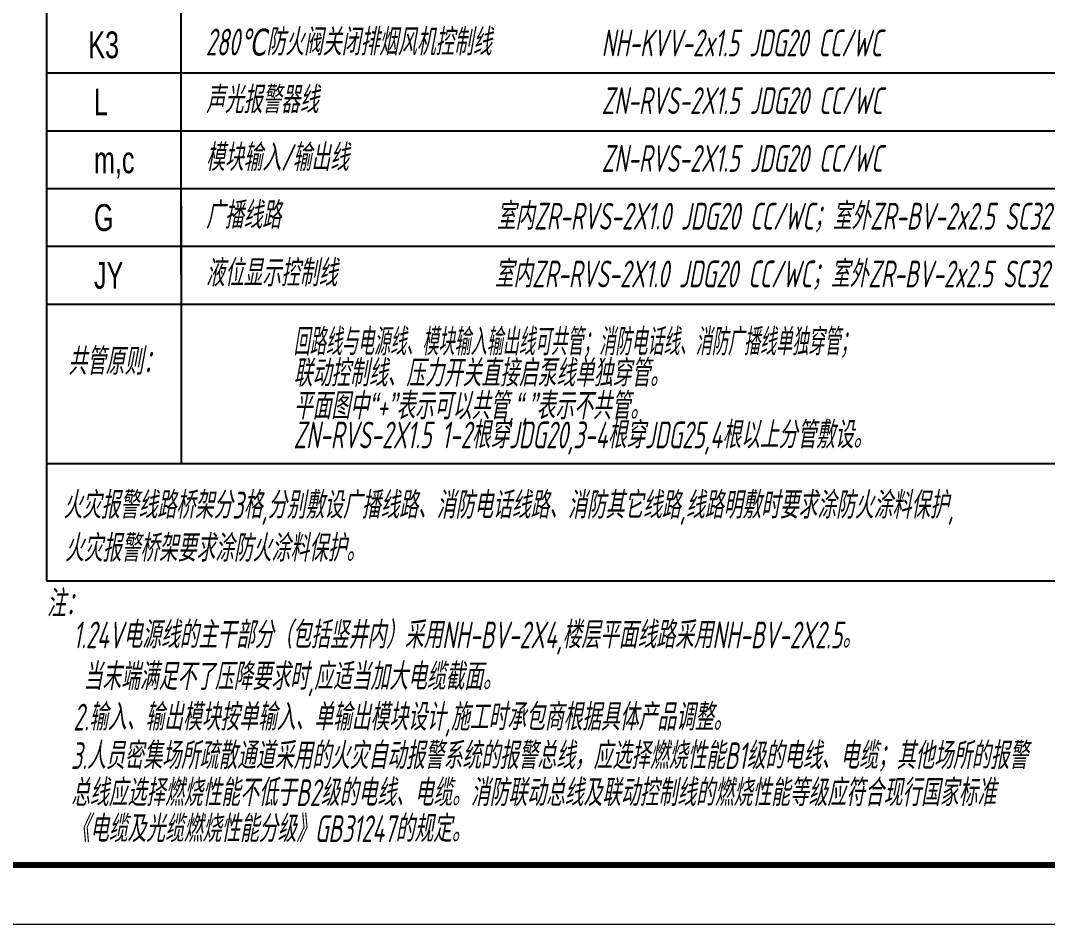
# Model space of a CAD drawing. Extents: x 3774419 to 4775970, y -926964 to 2266.
# Drawn here: x 4114412 to 4131656, y -689364 to -674180 of the extents above; entities that cross this region are included whole.
import ezdxf

# ---------------------------------------------------------------- set-up
doc = ezdxf.new("R2010")
doc.units = 0
doc.header["$LTSCALE"] = 1000
doc.header["$MEASUREMENT"] = 0
doc.layers.add('DIM-照明', color=7, linetype='CONTINUOUS')
doc.layers.add('图框', color=147, linetype='CONTINUOUS', lineweight=20)
doc.styles.add('HZTXT', font='gbeitc.shx', dxfattribs={"width": 0.8, "height": 400, "bigfont": 'hztxt.shx'})
doc.styles.add('zjdz', font='zjdz-s.shx', dxfattribs={"width": 0.7, "bigfont": 'zjdz.shx'})

msp = doc.modelspace()

# ---------------------------------------------------------------- linework, layer by layer
at = {"layer": 'DIM-照明', "color": 7}
for p, q in [((4114845, -669241.1), (4114845, -683592.4, 0)), ((4117106.9, -678451.8, 0), (4117106.9, -669241.1)), ((4114845, -675061.7, 0), (4132833.8, -675061.7, 0)), ((4114845, -675061.7, 0), (4132833.8, -675061.7, 0)), ((4114845, -676031.8, 0), (4132833.8, -676031.8, 0)), ((4114845, -676031.8, 0), (4132833.8, -676031.8, 0)), ((4114845, -677001.9, 0), (4132833.8, -677001.9, 0)), ((4114845, -677001.9, 0), (4132833.8, -677001.9, 0)), ((4117106.9, -677297.3, 0), (4117106.9, -681621.9, 0)), ((4114845, -677972, 0), (4132833.8, -677972, 0)), ((4114845, -677972, 0), (4132833.8, -677972, 0)), ((4114845, -678942.1, 0), (4132833.8, -678942.1, 0)), ((4114845, -681621.9, 0), (4132833.8, -681621.9, 0)), ((4114845, -681621.9, 0), (4132833.8, -681621.9, 0)), ((4114845, -683592.4, 0), (4132833.8, -683592.4, 0))]:
    msp.add_line(p, q, dxfattribs=at)
at = {"layer": '图框'}
msp.add_lwpolyline([(4056717.5, -629963.9), (4140817.5, -629963.9), (4140817.5, -689363.9), (4056717.5, -689363.9)], close=True, dxfattribs=at)
at = {"layer": '图框', "const_width": 100}
msp.add_lwpolyline([(4139817.5, -688363.9), (4139817.5, -630963.9), (4059217.5, -630963.9), (4059217.5, -688363.9)], close=True, dxfattribs=at)

# ---------------------------------------------------------------- texts
at = {"layer": 'DIM-照明', "color": 7}
for s, style, width, p in [('K3', 'zjdz', 0.7, (4115550.6, -674813.7, 0)), ('280℃防火阀关闭排烟风机控制线', 'HZTXT', 0.7, (4117521.7, -674767.1, 0)), ('声光报警器线', 'HZTXT', 0.7, (4117521.7, -675737.2, 0)), ('L', 'zjdz', 0.7, (4115645.6, -675774.8, 0)), ('模块输入/输出线', 'HZTXT', 0.7, (4117521.7, -676707.3, 0)), ('m,c', 'zjdz', 0.7, (4115645.6, -676744.9, 0)), ('广播线路', 'HZTXT', 0.7, (4117521.7, -677677.4, 0)), ('G', 'zjdz', 0.7, (4115645.6, -677715, 0)), ('液位显示控制线', 'HZTXT', 0.7, (4117521.7, -678647.5, 0)), ('JY', 'zjdz', 0.7, (4115645.6, -678685.1, 0)), ('回路线与电源线、模块输入输出线可共管；消防电话线、消防广播线单独穿管；', 'HZTXT', 0.6, (4118994.6, -679803.8, 0)), ('共管原则：', 'HZTXT', 0.7, (4115207.2, -680131.4, 0)), ('联动控制线、压力开关直接启泵线单独穿管。', 'HZTXT', 0.7, (4118994.6, -680328.9, 0)), ('平面图中“+”表示可以共管,“,”表示不共管。', 'HZTXT', 0.7, (4118994.6, -680879.9, 0)), ('ZN-RVS-2X1.5 1-2根穿JDG20,3-4根穿JDG25,4根以上分管敷设。', 'HZTXT', 0.7, (4118994.6, -681366.4, 0)), ('火灾报警线路桥架分3格,分别敷设广播线路、消防电话线路、消防其它线路,线路明敷时要求涂防火涂料保护,', 'HZTXT', 0.7, (4115129.8, -682546.4, 0)), ('火灾报警桥架要求涂防火涂料保护。 ', 'HZTXT', 0.7, (4115155.5, -683268.7, 0)), ('注： ', 'HZTXT', 0.7, (4114851.5, -684196.8, 0)), ('1.24V电源线的主干部分（包括竖井内）采用NH-BV-2X4,楼层平面线路采用NH-BV-2X2.5。', 'HZTXT', 0.7, (4115295.3, -684725.8, 0)), (' 当末端满足不了压降要求时,应适当加大电缆截面。 ', 'HZTXT', 0.7, (4115295.3, -685425.1, 0)), ('2.输入、输出模块按单输入、单输出模块设计,施工时承包商根据具体产品调整。 ', 'HZTXT', 0.7, (4115295.3, -686106, 0)), ('3.人员密集场所疏散通道采用的火灾自动报警系统的报警总线，应选择燃烧性能B1级的电线、电缆；其他场所的报警 ', 'HZTXT', 0.7, (4115257.3, -686753.7, 0)), ('总线应选择燃烧性能不低于B2级的电线、电缆。消防联动总线及联动控制线的燃烧性能等级应符合现行国家标准', 'HZTXT', 0.7, (4115257.3, -687375.7, 0)), ('《电缆及光缆燃烧性能分级》GB31247的规定。', 'HZTXT', 0.7, (4115257.3, -687980.7, 0))]:
    msp.add_text(s, height=450, rotation=0, dxfattribs=dict(at, style=style, width=width)).set_placement(p)
at = {"layer": 'DIM-照明', "color": 7, "style": 'HZTXT', "width": 0.7}
for s, p in [('NH-KVV-2x1.5 JDG20 CC/WC', (4124168.6, -674782.1, 0)), ('ZN-RVS-2X1.5 JDG20 CC/WC', (4124168.6, -675752.2, 0)), ('ZN-RVS-2X1.5 JDG20 CC/WC', (4124168.6, -676722.3, 0)), ('室内ZR-RVS-2X1.0 JDG20 CC/WC；室外ZR-BV-2x2.5 SC32 FC', (4122403.6, -677692.4, 0)), ('室内ZR-RVS-2X1.0 JDG20 CC/WC；室外ZR-BV-2x2.5 SC32 FC', (4122371.2, -678662.5, 0))]:
    msp.add_text(s, height=450, dxfattribs=at).set_placement(p)

doc.saveas('drawing.dxf')
